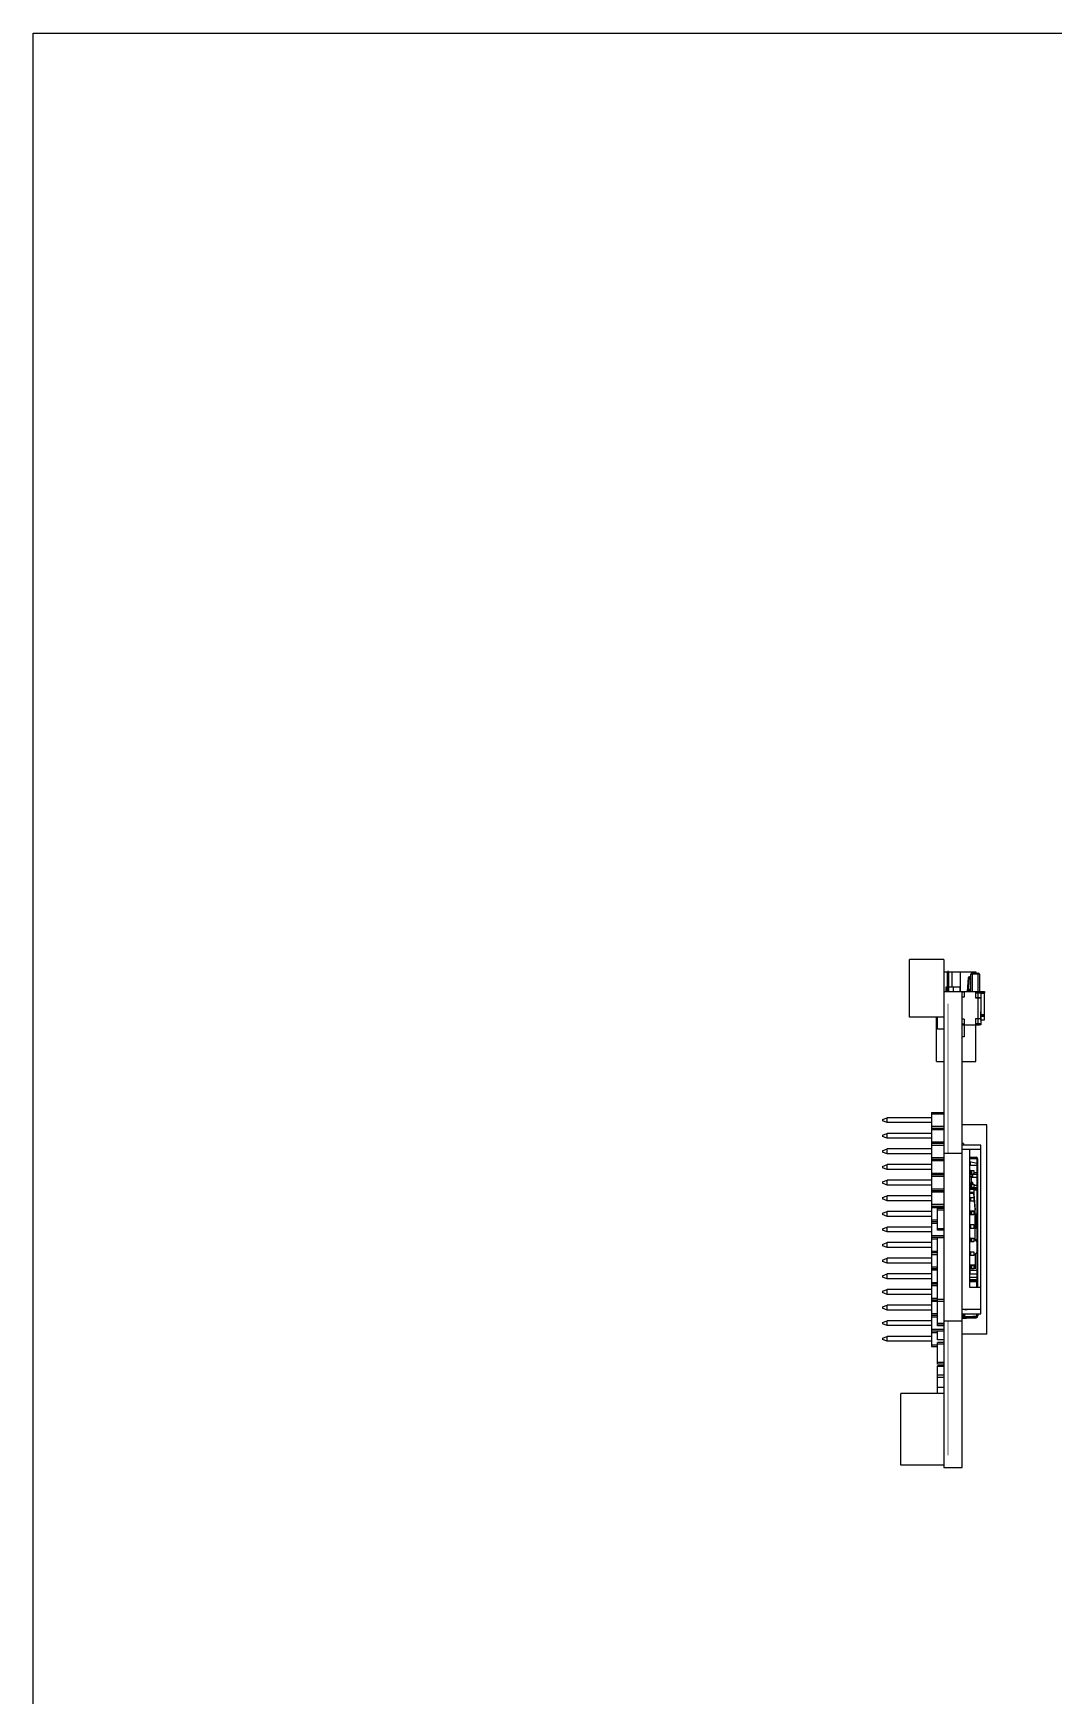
# Model space of a CAD drawing. Header units: millimetres. Extents: x 0 to 297, y 0 to 210.
# Drawn here: x 0 to 83, y 74.8 to 210 of the extents above; entities that cross this region are included whole.
import ezdxf

# ---------------------------------------------------------------- set-up
doc = ezdxf.new("R2010")
doc.units = ezdxf.units.MM
doc.header["$LTSCALE"] = 16.335
doc.layers.get('0').update_dxf_attribs({"linetype": 'CONTINUOUS'})
doc.layers.add('BOARD_OUTLINE_00', color=7, linetype='CONTINUOUS')

msp = doc.modelspace()

# ---------------------------------------------------------------- linework, layer by layer
at = {"color": 7, "linetype": 'Continuous'}
for p, q in [((0, 0), (0, 210)), ((0, 210), (297, 210)), ((71.273, 129.964), (71.273, 134.663)), ((74.073, 134.663), (71.273, 134.663)), ((74.073, 134.663), (74.073, 93.343)), ((74.073, 133.663), (76.673, 133.663)), ((74.414, 133.633), (74.414, 133.753)), ((74.723, 133.663), (74.723, 132.413)), ((75.423, 132.063), (75.423, 133.663)), ((76.051, 133.17), (75.973, 132.063)), ((76.073, 132.063), (76.15, 133.17)), ((76.15, 133.263), (76.15, 133.17)), ((76.273, 133.263), (76.15, 133.263)), ((76.273, 133.17), (76.15, 133.17)), ((76.273, 132.063), (76.273, 133.463)), ((76.973, 133.463), (76.273, 133.463)), ((76.373, 133.563), (76.373, 132.063)), ((76.373, 133.563), (76.873, 133.563)), ((76.673, 133.663), (76.673, 133.563)), ((76.873, 131.563), (76.873, 133.563)), ((76.973, 133.463), (76.973, 132.063)), ((74.073, 132.063), (77.373, 132.063)), ((74.243, 132.413), (74.243, 132.063)), ((75.373, 132.413), (74.243, 132.413)), ((74.873, 132.063), (74.873, 132.413)), ((75.373, 132.413), (75.373, 132.063)), ((75.573, 93.343), (75.573, 132.063)), ((75.723, 132.013), (75.573, 132.013)), ((75.723, 131.613), (75.573, 131.613)), ((75.723, 132.013), (75.723, 131.613)), ((76.173, 132.063), (76.191, 132.263)), ((76.191, 132.263), (76.273, 132.263)), ((76.663, 132.063), (76.663, 131.553)), ((76.663, 131.553), (77.073, 131.553)), ((76.673, 131.563), (76.673, 132.063)), ((76.673, 131.963), (77.373, 131.963)), ((76.673, 131.563), (77.073, 131.563)), ((76.873, 129.873), (76.873, 131.553)), ((76.973, 131.553), (76.973, 131.563)), ((76.983, 131.563), (76.983, 131.553)), ((77.073, 132.063), (77.073, 129.363)), ((77.073, 131.934), (77.393, 131.934)), ((77.373, 132.063), (77.373, 131.963)), ((77.393, 129.763), (77.393, 131.934)), ((77.393, 131.553), (77.394, 131.553)), ((77.393, 131.502), (77.394, 131.502)), ((77.393, 131.498), (77.394, 131.498)), ((77.393, 131.293), (77.394, 131.293)), ((77.393, 131.289), (77.394, 131.289)), ((77.393, 131.172), (77.394, 131.172)), ((77.394, 131.501), (77.394, 131.553)), ((77.394, 130.869), (77.394, 131.498)), ((74.073, 129.964), (71.273, 129.964)), ((73.473, 126.358), (73.473, 129.964)), ((73.573, 129.009), (73.573, 129.964)), ((75.723, 129.813), (75.573, 129.813)), ((75.723, 129.813), (75.723, 129.413)), ((76.663, 129.873), (76.663, 129.363)), ((76.663, 129.873), (77.073, 129.873)), ((76.673, 126.358), (76.673, 129.863)), ((76.673, 129.863), (77.073, 129.863)), ((76.873, 129.363), (76.873, 129.863)), ((76.973, 129.863), (76.973, 129.873)), ((76.983, 129.873), (76.983, 129.863)), ((77.073, 130.399), (77.083, 130.399)), ((77.083, 130.38), (77.073, 130.38)), ((77.083, 130.333), (77.073, 130.333)), ((77.083, 130.316), (77.073, 130.316)), ((77.083, 130.112), (77.073, 130.112)), ((77.083, 130.11), (77.073, 130.11)), ((77.083, 130.11), (77.073, 130.11)), ((77.083, 130.11), (77.073, 130.11)), ((77.083, 130.106), (77.073, 130.106)), ((77.083, 129.991), (77.073, 129.991)), ((77.083, 130.11), (77.083, 130.399)), ((77.393, 130.163), (77.083, 130.163)), ((77.083, 130.157), (77.342, 130.157)), ((77.083, 130.109), (77.083, 130.106)), ((77.083, 129.785), (77.083, 130.105)), ((77.342, 130.041), (77.083, 130.041)), ((77.342, 130.157), (77.342, 130.041)), ((77.393, 130.967), (77.394, 130.967)), ((77.393, 130.944), (77.394, 130.944)), ((77.393, 130.897), (77.394, 130.897)), ((77.393, 130.869), (77.394, 130.869)), ((74.073, 129.009), (73.573, 129.009)), ((75.723, 129.413), (75.573, 129.413)), ((75.573, 129.363), (76.973, 129.363)), ((75.723, 129.363), (75.723, 128.363)), ((76.673, 129.463), (77.073, 129.463)), ((77.073, 129.363), (76.983, 129.363)), ((77.083, 129.787), (77.073, 129.787)), ((77.083, 129.786), (77.073, 129.786)), ((77.083, 129.785), (77.073, 129.785)), ((77.083, 129.785), (77.073, 129.785)), ((77.073, 129.78), (77.083, 129.78)), ((77.073, 129.723), (77.083, 129.723)), ((77.083, 129.723), (77.083, 129.784)), ((77.083, 129.763), (77.393, 129.763)), ((75.723, 128.363), (75.573, 128.363)), ((73.473, 126.358), (74.073, 126.358)), ((75.573, 126.358), (76.673, 126.358)), ((69.073, 121.648), (69.473, 121.793)), ((69.473, 121.393), (69.473, 121.793)), ((73.073, 121.793), (69.473, 121.793)), ((73.073, 122.228), (73.073, 103.178)), ((73.073, 122.228), (74.073, 122.228)), ((73.073, 122.113), (74.073, 122.113)), ((69.073, 121.648), (69.073, 121.539)), ((69.473, 121.393), (69.073, 121.539)), ((69.073, 120.378), (69.473, 120.523)), ((69.073, 120.378), (69.073, 120.269)), ((73.073, 121.393), (69.473, 121.393)), ((69.473, 120.123), (69.473, 120.523)), ((73.073, 120.523), (69.473, 120.523)), ((74.073, 121.074), (73.073, 121.074)), ((73.073, 120.958), (74.073, 120.958)), ((73.073, 120.843), (74.073, 120.843)), ((77.573, 121.203), (75.573, 121.203)), ((77.573, 104.203), (77.573, 121.203)), ((69.473, 120.123), (69.073, 120.269)), ((69.073, 119.108), (69.473, 119.253)), ((69.073, 119.108), (69.073, 118.999)), ((69.473, 118.853), (69.073, 118.999)), ((73.073, 120.123), (69.473, 120.123)), ((69.473, 118.853), (69.473, 119.253)), ((73.073, 119.253), (69.473, 119.253)), ((74.073, 119.804), (73.073, 119.804)), ((74.073, 119.688), (73.073, 119.688)), ((73.073, 119.573), (74.073, 119.573)), ((75.673, 119.703), (75.573, 119.703)), ((77.083, 119.553), (75.573, 119.553)), ((77.083, 119.213), (75.573, 119.213)), ((75.673, 119.703), (75.673, 119.553)), ((76.183, 107.983), (76.183, 119.213)), ((77.083, 105.853), (77.083, 119.553)), ((69.073, 117.838), (69.473, 117.983)), ((69.073, 117.838), (69.073, 117.729)), ((69.473, 117.583), (69.073, 117.729)), ((73.073, 118.853), (69.473, 118.853)), ((69.473, 117.583), (69.473, 117.983)), ((73.073, 117.983), (69.473, 117.983)), ((74.073, 118.534), (73.073, 118.534)), ((73.073, 118.418), (74.073, 118.418)), ((73.073, 118.303), (74.073, 118.303)), ((75.573, 118.878), (74.073, 118.878)), ((76.183, 118.578), (76.703, 118.578)), ((76.183, 118.478), (76.703, 118.478)), ((76.753, 118.058), (76.183, 118.209)), ((76.753, 117.898), (76.183, 117.898)), ((76.223, 118.478), (76.223, 118.578)), ((76.223, 118.198), (76.223, 117.898)), ((76.503, 118.578), (76.503, 118.478)), ((76.59, 118.478), (76.59, 118.578)), ((76.676, 118.578), (76.676, 118.478)), ((76.753, 118.428), (76.753, 107.983)), ((76.853, 118.218), (76.753, 118.218)), ((76.753, 117.918), (76.853, 117.918)), ((76.853, 107.983), (76.853, 118.428)), ((69.073, 116.568), (69.473, 116.713)), ((69.073, 116.568), (69.073, 116.459)), ((69.473, 116.313), (69.073, 116.459)), ((73.073, 117.583), (69.473, 117.583)), ((69.473, 116.313), (69.473, 116.713)), ((73.073, 116.713), (69.473, 116.713)), ((73.073, 116.313), (69.473, 116.313)), ((74.073, 117.264), (73.073, 117.264)), ((74.073, 117.148), (73.073, 117.148)), ((73.073, 117.033), (74.073, 117.033)), ((76.238, 117.498), (76.183, 117.531)), ((76.238, 117.198), (76.183, 117.164)), ((76.183, 117.148), (76.423, 117.148)), ((76.237, 116.971), (76.183, 116.958)), ((76.335, 116.955), (76.183, 116.92)), ((76.183, 116.482), (76.335, 116.517)), ((76.183, 116.454), (76.423, 116.454)), ((76.238, 116.398), (76.183, 116.431)), ((76.202, 116.42), (76.423, 116.42)), ((76.237, 116.971), (76.215, 116.976)), ((76.215, 116.976), (76.215, 116.965)), ((76.238, 117.498), (76.503, 117.498)), ((76.503, 117.198), (76.238, 117.198)), ((76.238, 116.398), (76.503, 116.398)), ((76.281, 117.198), (76.281, 117.498)), ((76.281, 116.098), (76.281, 116.398)), ((76.316, 117.498), (76.316, 117.198)), ((76.316, 116.398), (76.316, 116.098)), ((76.335, 116.955), (76.753, 116.955)), ((76.335, 116.517), (76.335, 116.955)), ((76.423, 116.517), (76.335, 116.517)), ((76.356, 116.989), (76.423, 116.989)), ((76.423, 116.955), (76.423, 117.198)), ((76.753, 117.181), (76.423, 117.181)), ((76.423, 116.42), (76.423, 116.517)), ((76.503, 117.498), (76.503, 117.198)), ((76.753, 117.309), (76.503, 117.309)), ((76.503, 116.398), (76.503, 116.098)), ((76.853, 117.618), (76.753, 117.618)), ((69.073, 115.298), (69.473, 115.443)), ((69.073, 115.298), (69.073, 115.189)), ((69.473, 115.043), (69.073, 115.189)), ((73.073, 115.443), (69.473, 115.443)), ((69.473, 115.043), (69.473, 115.443)), ((73.073, 115.043), (69.473, 115.043)), ((74.073, 115.994), (73.073, 115.994)), ((73.073, 115.878), (74.073, 115.878)), ((73.073, 115.763), (74.073, 115.763)), ((76.238, 116.098), (76.183, 116.064)), ((76.183, 116.048), (76.753, 116.048)), ((76.753, 115.967), (76.183, 115.967)), ((76.523, 115.724), (76.183, 115.724)), ((76.183, 115.663), (76.523, 115.663)), ((76.183, 115.317), (76.196, 115.306)), ((76.183, 114.978), (76.196, 114.99)), ((76.196, 114.99), (76.196, 115.306)), ((76.503, 116.098), (76.238, 116.098)), ((76.243, 115.298), (76.503, 115.298)), ((76.503, 114.998), (76.243, 114.998)), ((76.244, 115.298), (76.244, 114.998)), ((76.753, 116.274), (76.503, 116.274)), ((76.503, 116.112), (76.753, 116.112)), ((76.503, 115.298), (76.503, 114.998)), ((76.523, 115.919), (76.753, 115.919)), ((76.523, 115.919), (76.523, 115.573)), ((76.623, 114.376), (76.523, 115.638)), ((76.523, 115.573), (76.623, 114.311)), ((69.073, 114.028), (69.473, 114.173)), ((69.073, 114.028), (69.073, 113.919)), ((69.473, 113.773), (69.073, 113.919)), ((73.073, 114.173), (69.473, 114.173)), ((69.473, 113.773), (69.473, 114.173)), ((73.073, 113.773), (69.473, 113.773)), ((74.073, 114.724), (73.073, 114.724)), ((73.073, 114.608), (74.073, 114.608)), ((73.073, 114.493), (74.073, 114.493)), ((74.073, 114.413), (73.573, 114.413)), ((73.573, 112.638), (73.573, 114.413)), ((74.073, 114.268), (73.573, 114.268)), ((76.238, 114.198), (76.183, 114.231)), ((76.238, 113.898), (76.183, 113.864)), ((76.186, 114.229), (76.623, 114.229)), ((76.238, 114.198), (76.503, 114.198)), ((76.503, 113.898), (76.238, 113.898)), ((76.281, 113.898), (76.281, 114.198)), ((76.316, 114.198), (76.316, 113.898)), ((76.623, 114.199), (76.503, 114.199)), ((76.503, 114.198), (76.503, 113.898)), ((76.623, 111.823), (76.623, 114.376)), ((76.653, 113.998), (76.653, 112.823)), ((69.073, 112.758), (69.473, 112.903)), ((69.073, 112.758), (69.073, 112.649)), ((69.473, 112.503), (69.073, 112.649)), ((73.073, 112.903), (69.473, 112.903)), ((69.473, 112.503), (69.473, 112.903)), ((73.073, 112.503), (69.473, 112.503)), ((73.573, 113.454), (73.073, 113.454)), ((73.573, 113.338), (73.073, 113.338)), ((73.073, 113.223), (73.573, 113.223)), ((74.073, 112.769), (73.573, 112.769)), ((74.073, 112.638), (73.573, 112.638)), ((76.183, 113.117), (76.196, 113.106)), ((76.183, 112.778), (76.196, 112.79)), ((76.196, 112.79), (76.196, 113.106)), ((76.243, 113.098), (76.503, 113.098)), ((76.503, 112.798), (76.243, 112.798)), ((76.244, 113.098), (76.244, 112.798)), ((76.503, 113.098), (76.503, 112.798)), ((76.623, 112.823), (76.753, 112.823)), ((69.073, 111.488), (69.473, 111.633)), ((69.073, 111.488), (69.073, 111.379)), ((69.473, 111.233), (69.073, 111.379)), ((73.073, 111.633), (69.473, 111.633)), ((69.473, 111.233), (69.473, 111.633)), ((73.073, 111.233), (69.473, 111.233)), ((74.073, 112.184), (73.073, 112.184)), ((73.073, 112.068), (74.073, 112.068)), ((73.073, 111.953), (73.573, 111.953)), ((73.573, 110.914), (73.073, 110.914)), ((74.073, 112.02), (73.573, 112.02)), ((73.573, 104.867), (73.573, 112.02)), ((76.238, 111.998), (76.183, 112.031)), ((76.238, 111.698), (76.183, 111.664)), ((76.183, 110.907), (76.192, 110.898)), ((76.192, 110.898), (76.503, 110.898)), ((76.212, 110.598), (76.212, 110.898)), ((76.238, 111.998), (76.503, 111.998)), ((76.503, 111.698), (76.238, 111.698)), ((76.257, 110.898), (76.257, 110.598)), ((76.281, 111.698), (76.281, 111.998)), ((76.316, 111.998), (76.316, 111.698)), ((76.503, 111.998), (76.503, 111.698)), ((76.503, 110.898), (76.503, 110.598)), ((76.623, 111.89), (76.753, 111.89)), ((76.753, 111.731), (76.623, 111.857)), ((76.623, 111.823), (76.753, 111.696)), ((69.073, 110.218), (69.473, 110.363)), ((69.073, 110.218), (69.073, 110.109)), ((69.473, 109.963), (69.073, 110.109)), ((73.073, 110.363), (69.473, 110.363)), ((69.473, 109.963), (69.473, 110.363)), ((73.073, 109.963), (69.473, 109.963)), ((73.573, 110.798), (73.073, 110.798)), ((73.073, 110.683), (73.573, 110.683)), ((73.573, 109.644), (73.073, 109.644)), ((73.073, 109.528), (73.573, 109.528)), ((76.192, 110.598), (76.183, 110.588)), ((76.183, 109.831), (76.238, 109.798)), ((76.503, 110.598), (76.192, 110.598)), ((76.196, 109.824), (76.623, 109.824)), ((76.238, 109.798), (76.503, 109.798)), ((76.281, 109.498), (76.281, 109.798)), ((76.316, 109.798), (76.316, 109.498)), ((76.503, 109.798), (76.503, 109.498)), ((76.753, 110.814), (76.623, 110.687)), ((76.623, 110.687), (76.623, 109.5)), ((69.073, 108.948), (69.473, 109.093)), ((69.073, 108.948), (69.073, 108.839)), ((69.473, 108.693), (69.073, 108.839)), ((73.073, 109.093), (69.473, 109.093)), ((69.473, 108.693), (69.473, 109.093)), ((73.073, 108.693), (69.473, 108.693)), ((73.073, 109.413), (73.573, 109.413)), ((73.573, 108.374), (73.073, 108.374)), ((73.573, 108.258), (73.073, 108.258)), ((76.238, 109.498), (76.183, 109.464)), ((76.183, 109.408), (76.753, 109.408)), ((76.183, 109.014), (76.223, 109.108)), ((76.753, 108.808), (76.183, 108.808)), ((76.703, 108.618), (76.183, 108.618)), ((76.703, 108.518), (76.183, 108.518)), ((76.723, 108.458), (76.183, 108.458)), ((76.223, 109.108), (76.223, 109.408)), ((76.223, 109.108), (76.753, 109.108)), ((76.228, 108.488), (76.228, 108.518)), ((76.228, 108.488), (76.749, 108.488)), ((76.503, 109.498), (76.238, 109.498)), ((76.723, 108.458), (76.723, 107.983)), ((76.753, 109.118), (76.853, 109.118)), ((76.853, 108.833), (76.753, 108.833)), ((76.753, 108.328), (76.853, 108.328)), ((76.853, 108.318), (76.753, 108.318)), ((69.073, 107.678), (69.473, 107.823)), ((69.073, 107.678), (69.073, 107.569)), ((69.473, 107.423), (69.073, 107.569)), ((73.073, 107.823), (69.473, 107.823)), ((69.473, 107.423), (69.473, 107.823)), ((73.073, 107.423), (69.473, 107.423)), ((73.073, 108.143), (73.573, 108.143)), ((73.573, 107.104), (73.073, 107.104)), ((73.073, 106.988), (73.573, 106.988)), ((73.073, 106.873), (73.573, 106.873)), ((74.073, 106.997), (73.573, 106.997)), ((74.073, 106.855), (73.573, 106.855)), ((77.083, 107.983), (76.183, 107.983)), ((76.753, 108.118), (76.853, 108.118)), ((69.073, 106.408), (69.473, 106.553)), ((69.073, 106.408), (69.073, 106.299)), ((69.473, 106.153), (69.073, 106.299)), ((73.073, 106.553), (69.473, 106.553)), ((69.473, 106.153), (69.473, 106.553)), ((73.073, 106.153), (69.473, 106.153)), ((73.573, 105.834), (73.073, 105.834)), ((73.573, 105.718), (73.073, 105.718)), ((73.073, 105.603), (73.573, 105.603)), ((77.083, 106.193), (75.573, 106.193)), ((75.573, 105.853), (77.083, 105.853)), ((75.673, 105.668), (75.573, 105.668)), ((75.573, 105.518), (76.703, 105.518)), ((75.623, 105.518), (75.623, 105.498)), ((75.623, 105.498), (75.923, 105.498)), ((75.673, 105.518), (75.673, 105.853)), ((75.673, 105.638), (76.753, 105.638)), ((75.673, 105.618), (76.073, 105.618)), ((75.723, 105.518), (75.723, 105.618)), ((75.753, 106.193), (75.753, 106.178)), ((75.973, 106.178), (75.753, 106.178)), ((75.753, 105.853), (75.753, 105.638)), ((75.773, 105.618), (75.773, 105.638)), ((75.773, 105.498), (75.773, 105.518)), ((75.923, 105.498), (75.943, 105.518)), ((75.973, 106.193), (75.973, 106.178)), ((75.973, 105.618), (75.973, 105.638)), ((76.073, 105.568), (76.073, 105.638)), ((76.073, 105.568), (76.423, 105.568)), ((76.423, 105.568), (76.423, 105.638)), ((76.703, 105.618), (76.423, 105.618)), ((76.473, 105.638), (76.473, 105.618)), ((76.498, 105.638), (76.498, 105.618)), ((76.523, 105.638), (76.523, 105.618)), ((76.753, 105.638), (76.753, 105.853)), ((76.753, 105.762), (76.853, 105.762)), ((76.853, 105.727), (76.753, 105.727)), ((76.853, 105.853), (76.853, 105.668)), ((69.073, 105.138), (69.473, 105.283)), ((69.073, 105.138), (69.073, 105.029)), ((69.473, 104.883), (69.073, 105.029)), ((73.073, 105.283), (69.473, 105.283)), ((69.473, 104.883), (69.473, 105.283)), ((73.073, 104.883), (69.473, 104.883)), ((74.073, 104.564), (73.073, 104.564)), ((73.073, 104.448), (74.073, 104.448)), ((73.073, 104.333), (73.573, 104.333)), ((74.073, 105.055), (73.573, 105.055)), ((74.073, 104.928), (73.573, 104.928)), ((74.073, 104.867), (73.573, 104.867)), ((74.073, 104.43), (73.573, 104.43)), ((73.573, 103.73), (73.573, 104.43)), ((75.573, 105.243), (74.073, 105.243)), ((77.573, 104.203), (75.573, 104.203)), ((69.073, 103.868), (69.473, 104.013)), ((69.073, 103.868), (69.073, 103.759)), ((69.473, 103.613), (69.073, 103.759)), ((73.073, 104.013), (69.473, 104.013)), ((69.473, 103.613), (69.473, 104.013)), ((73.073, 103.613), (69.473, 103.613)), ((73.573, 103.294), (73.073, 103.294)), ((73.073, 103.178), (73.573, 103.178)), ((74.073, 103.73), (73.573, 103.73)), ((74.073, 103.519), (73.573, 103.519)), ((73.573, 101.743), (73.573, 103.519)), ((74.073, 103.389), (73.573, 103.389)), ((74.073, 101.888), (73.573, 101.888)), ((74.073, 101.743), (73.573, 101.743)), ((74.073, 101.603), (73.573, 101.603)), ((73.573, 99.373), (73.573, 101.603)), ((74.073, 101.573), (73.573, 101.573)), ((74.073, 101.56), (73.573, 101.56)), ((74.073, 100.86), (73.573, 100.86)), ((74.073, 100.665), (73.573, 100.665)), ((74.073, 99.373), (70.573, 99.373)), ((70.573, 93.531), (70.573, 99.373)), ((74.073, 99.865), (73.573, 99.865)), ((74.073, 93.531), (70.573, 93.531)), ((74.073, 93.343), (75.573, 93.343))]:
    msp.add_line(p, q, dxfattribs=at)
at = {"color": 7, "linetype": 'Continuous', "const_width": 0.238}
msp.add_lwpolyline([(74.414, 133.633), (74.414, 132.063)], dxfattribs=at)
at = {"color": 7, "linetype": 'Continuous'}
for centre, radius, start, end in [((76.15, 133.163), 0.1, 90, 176.00009), ((76.373, 133.463), 0.1, 90, 180), ((76.873, 133.463), 0.1, 0, 90), ((76.973, 131.963), 0.1, 0, 90), ((76.973, 129.463), 0.1, 270, 360), ((76.703, 118.428), 0.15, 0, 90), ((76.703, 118.428), 0.05, 0, 90), ((76.228, 107.963), 0.525, 90, 94.95047), ((76.213, 107.963), 0.5, 81.89069, 93.43941), ((76.703, 108.468), 0.15, 70.44922, 90), ((76.703, 108.468), 0.05, 0, 90), ((76.703, 105.668), 0.15, 270, 360), ((76.703, 105.668), 0.05, 270, 322.38149)]:
    msp.add_arc(centre, radius, start, end, dxfattribs=at)
for points, knots in [([(76.051, 133.17), (76.051, 133.171), (76.051, 133.171), (76.053, 133.172), (76.055, 133.172), (76.06, 133.173), (76.069, 133.173), (76.081, 133.173), (76.096, 133.173), (76.113, 133.172), (76.131, 133.172), (76.144, 133.171), (76.15, 133.17)], [0, 0, 0, 0, 0.0082825, 0.0240397, 0.0485531, 0.0819287, 0.1742531, 0.2979425, 0.4484347, 0.6199943, 0.8062994, 1, 1, 1, 1]), ([(76.356, 116.989), (76.33, 116.989), (76.283, 116.987), (76.236, 116.981), (76.215, 116.976)], [0, 0, 0, 0, 0.5385591, 1, 1, 1, 1]), ([(76.196, 115.306), (76.197, 115.305), (76.198, 115.304), (76.203, 115.303), (76.212, 115.301), (76.226, 115.299), (76.237, 115.298), (76.243, 115.298)], [0, 0, 0, 0, 0.046146, 0.1150652, 0.3230081, 0.6208523, 1, 1, 1, 1]), ([(76.243, 114.998), (76.237, 114.997), (76.227, 114.996), (76.212, 114.994), (76.203, 114.993), (76.198, 114.991), (76.197, 114.99), (76.196, 114.99)], [0, 0, 0, 0, 0.3779364, 0.6748809, 0.8837844, 0.9535075, 1, 1, 1, 1]), ([(76.196, 113.106), (76.197, 113.105), (76.198, 113.104), (76.203, 113.103), (76.212, 113.101), (76.226, 113.099), (76.237, 113.098), (76.243, 113.098)], [0, 0, 0, 0, 0.046146, 0.1150652, 0.3230081, 0.6208523, 1, 1, 1, 1]), ([(76.243, 112.798), (76.237, 112.797), (76.227, 112.796), (76.212, 112.794), (76.203, 112.793), (76.198, 112.791), (76.197, 112.79), (76.196, 112.79)], [0, 0, 0, 0, 0.3779364, 0.6748809, 0.8837844, 0.9535075, 1, 1, 1, 1])]:
    msp.add_open_spline(points, degree=3, knots=knots, dxfattribs=at)
at = {"layer": 'BOARD_OUTLINE_00', "color": 7, "linetype": 'Continuous', "const_width": 0.0297}
for points in [[(74.414, 118.878), (74.414, 131.063)], [(74.414, 94.343), (74.414, 105.243)]]:
    msp.add_lwpolyline(points, dxfattribs=at)

doc.saveas('drawing.dxf')
